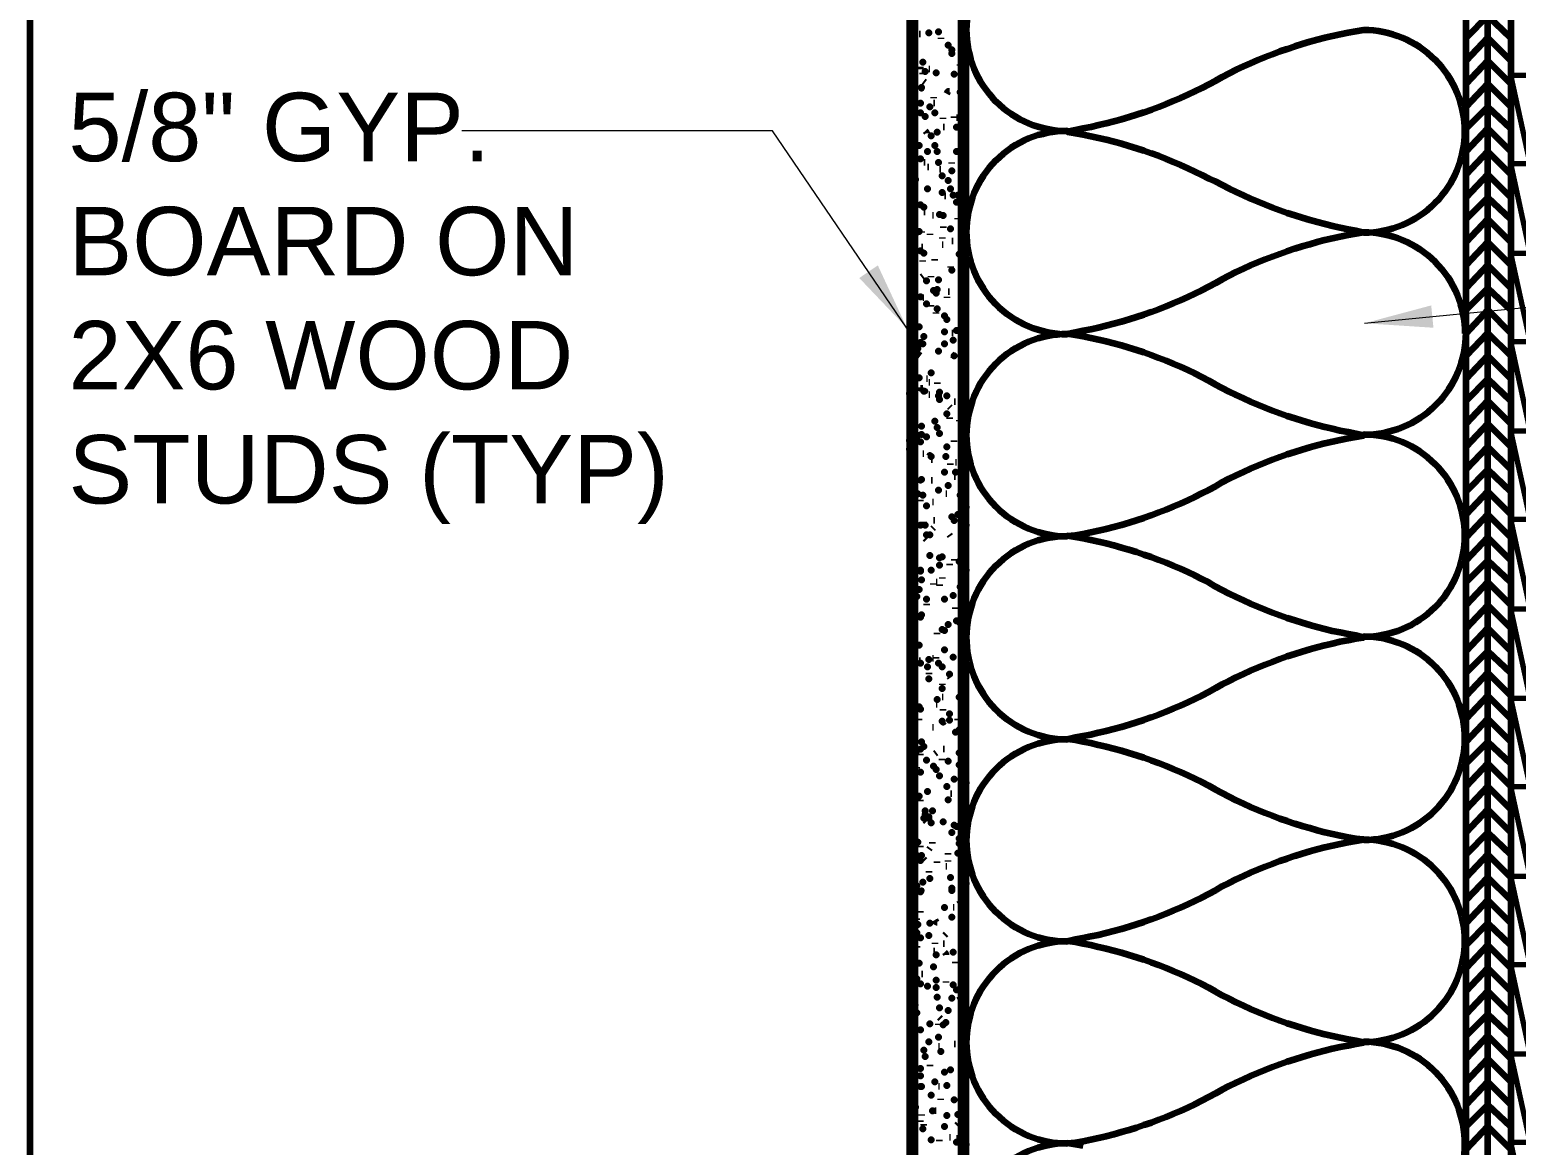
# Model space of a CAD drawing. Extents: x 480 to 534.3, y 69 to 115.
# Drawn here: x 485.51 to 501.84, y 91.97 to 104.23 of the extents above; entities that cross this region are included whole.
import ezdxf

# ---------------------------------------------------------------- set-up
doc = ezdxf.new("R2010")
doc.units = 0
doc.header["$MEASUREMENT"] = 0
for name, color, linetype, lineweight in [('Dt-Line 1', 9, 'Continuous', 0), ('Dt-Line 2', 6, 'Continuous', 9), ('Dt-Line 3', 7, 'Continuous', 15), ('Dt-Line 5', 54, 'Continuous', 50), ('Dt-Text', 121, 'Continuous', 20)]:
    doc.layers.add(name, color=color, linetype=linetype, lineweight=lineweight)
doc.styles.add('Arial', font='arial.ttf')
doc.dimstyles.new('1 & 1 Half', dxfattribs={"dimtxt": 0.75, "dimasz": 0.75, "dimexe": 1, "dimexo": 0.375, "dimgap": 0.5, "dimtad": 1, "dimdec": 4, "dimzin": 3, "dimdsep": 46, "dimlunit": 4, "dimtxsty": 'Standard', "dimblk": 'ARCHTICK', "dimcen": 0.09375, "dimdle": 1, "dimclrd": 253, "dimclre": 253, "dimclrt": 256, "dimadec": 0, "dimazin": 0, "dimtfac": 0.6, "dimtdec": 4, "dimtix": 1, "dimtmove": 2, "dimatfit": 0, "dimfxl": 1, "dimfrac": 1, "dimtolj": 1, "dimtzin": 0, "dimlwd": 9, "dimlwe": 9, "dimarcsym": 0})

# ---------------------------------------------------------------- blocks, each defined once
blk = doc.blocks.new('_ArchTick')
at = {"color": 0, "linetype": 'ByBlock', "const_width": 0.15}
blk.add_lwpolyline([(-0.5, -0.5), (0.5, 0.5)], dxfattribs=at)

msp = doc.modelspace()

# ---------------------------------------------------------------- linework, layer by layer
at = {"layer": 'Dt-Line 1', "linetype": 'Continuous', "lineweight": 158}
for p, q in [((495.293, 104.184), (495.279, 104.184)), ((495.519, 104.144), (495.519, 104.131)), ((495.732, 103.971), (495.718, 103.971)), ((495.213, 103.759), (495.2, 103.759)), ((495.319, 103.745), (495.319, 103.759)), ((495.399, 103.798), (495.386, 103.798)), ((495.732, 103.838), (495.732, 103.852)), ((495.771, 103.878), (495.758, 103.865)), ((495.346, 103.652), (495.333, 103.665)), ((495.771, 103.599), (495.758, 103.599)), ((495.439, 103.493), (495.439, 103.479)), ((495.452, 103.426), (495.439, 103.426)), ((495.545, 103.253), (495.545, 103.266)), ((495.665, 103.266), (495.665, 103.28)), ((495.705, 103.266), (495.692, 103.266)), ((495.785, 103.306), (495.785, 103.32)), ((495.559, 103.16), (495.545, 103.16)), ((495.732, 103.173), (495.718, 103.173)), ((495.771, 103.04), (495.758, 103.04)), ((495.346, 102.774), (495.333, 102.774)), ((495.638, 102.761), (495.638, 102.774)), ((495.785, 102.868), (495.785, 102.881)), ((495.785, 102.801), (495.785, 102.814)), ((495.226, 102.681), (495.226, 102.668)), ((495.266, 102.641), (495.253, 102.641)), ((495.386, 102.721), (495.372, 102.721)), ((495.519, 102.695), (495.505, 102.695)), ((495.758, 102.562), (495.758, 102.575)), ((495.572, 102.402), (495.559, 102.402)), ((495.732, 102.269), (495.718, 102.269)), ((495.785, 102.296), (495.785, 102.309)), ((495.24, 102.189), (495.226, 102.189)), ((495.346, 102.229), (495.333, 102.229)), ((495.439, 102.189), (495.426, 102.189)), ((495.705, 102.149), (495.705, 102.163)), ((495.306, 102.016), (495.306, 102.003)), ((495.399, 101.99), (495.399, 101.977)), ((495.532, 101.95), (495.532, 101.937)), ((495.545, 102.07), (495.545, 102.056)), ((495.319, 101.844), (495.306, 101.844)), ((495.545, 101.87), (495.532, 101.87)), ((495.652, 101.91), (495.638, 101.91)), ((495.745, 101.777), (495.745, 101.764)), ((495.785, 101.79), (495.785, 101.804)), ((495.226, 101.684), (495.226, 101.671)), ((495.319, 101.684), (495.319, 101.697)), ((495.452, 101.697), (495.452, 101.711)), ((495.625, 101.631), (495.625, 101.618)), ((495.319, 101.524), (495.306, 101.511)), ((495.412, 101.511), (495.412, 101.524)), ((495.24, 101.338), (495.226, 101.338)), ((495.585, 101.298), (495.585, 101.285)), ((495.612, 101.352), (495.599, 101.352)), ((495.732, 101.418), (495.718, 101.418)), ((495.333, 101.285), (495.319, 101.285)), ((495.412, 101.192), (495.412, 101.205)), ((495.466, 101.112), (495.466, 101.126)), ((495.186, 101.006), (495.186, 100.993)), ((495.652, 100.899), (495.638, 100.899)), ((495.293, 100.647), (495.279, 100.66)), ((495.771, 100.634), (495.758, 100.634)), ((495.758, 100.474), (495.758, 100.487)), ((495.24, 100.407), (495.226, 100.407)), ((495.372, 100.394), (495.359, 100.394)), ((495.399, 100.354), (495.386, 100.354)), ((495.479, 100.354), (495.479, 100.341)), ((495.399, 100.221), (495.386, 100.221)), ((495.625, 100.075), (495.612, 100.088)), ((495.678, 100.141), (495.665, 100.141)), ((495.612, 99.969), (495.612, 99.955)), ((495.718, 99.942), (495.718, 99.929)), ((495.665, 99.703), (495.665, 99.716)), ((495.333, 99.57), (495.319, 99.57)), ((495.426, 99.503), (495.412, 99.503)), ((495.625, 99.45), (495.625, 99.463)), ((495.692, 99.477), (495.678, 99.477)), ((495.426, 99.277), (495.412, 99.277)), ((495.678, 99.317), (495.665, 99.317)), ((495.24, 99.078), (495.226, 99.078)), ((495.293, 99.051), (495.293, 99.064)), ((495.439, 99.038), (495.426, 99.038)), ((495.585, 99.131), (495.572, 99.131)), ((495.452, 98.838), (495.439, 98.838)), ((495.333, 98.812), (495.333, 98.825)), ((495.439, 98.759), (495.426, 98.745)), ((495.625, 98.665), (495.612, 98.679)), ((495.186, 98.612), (495.173, 98.599)), ((495.359, 98.626), (495.346, 98.639)), ((495.24, 98.36), (495.226, 98.36)), ((495.612, 98.36), (495.612, 98.346)), ((495.665, 98.413), (495.665, 98.399)), ((495.266, 98.28), (495.253, 98.28)), ((495.532, 98.213), (495.532, 98.2)), ((495.439, 98.134), (495.439, 98.147)), ((495.479, 98.16), (495.466, 98.16)), ((495.505, 98.134), (495.505, 98.12)), ((495.359, 97.921), (495.359, 97.907)), ((495.678, 97.868), (495.678, 97.881)), ((495.186, 97.748), (495.173, 97.735)), ((495.213, 97.761), (495.213, 97.774)), ((495.226, 97.562), (495.213, 97.562)), ((495.479, 97.588), (495.479, 97.602)), ((495.718, 97.602), (495.705, 97.602)), ((495.785, 97.668), (495.785, 97.655)), ((495.186, 97.509), (495.173, 97.509)), ((495.293, 97.296), (495.279, 97.296)), ((495.439, 97.322), (495.426, 97.322)), ((495.466, 97.322), (495.466, 97.336)), ((495.386, 97.163), (495.386, 97.149)), ((495.532, 97.043), (495.532, 97.03)), ((495.625, 97.11), (495.612, 97.123)), ((495.186, 96.884), (495.173, 96.897)), ((495.24, 97.03), (495.226, 97.03)), ((495.545, 96.897), (495.532, 96.897)), ((495.479, 96.817), (495.466, 96.817)), ((495.545, 96.751), (495.545, 96.764)), ((495.213, 96.564), (495.213, 96.578)), ((495.279, 96.644), (495.279, 96.657)), ((495.439, 96.564), (495.426, 96.564)), ((495.705, 96.644), (495.705, 96.657)), ((495.279, 96.298), (495.266, 96.298)), ((495.293, 96.259), (495.293, 96.272)), ((495.466, 96.285), (495.452, 96.272)), ((495.559, 96.325), (495.545, 96.325)), ((495.785, 96.298), (495.771, 96.298)), ((495.785, 96.232), (495.771, 96.232)), ((495.253, 96.112), (495.253, 96.126)), ((495.532, 96.205), (495.532, 96.219)), ((495.253, 95.979), (495.24, 95.979)), ((495.771, 95.899), (495.771, 95.886)), ((495.293, 95.753), (495.293, 95.766)), ((495.638, 95.833), (495.625, 95.833)), ((495.359, 95.527), (495.346, 95.54)), ((495.226, 95.261), (495.213, 95.261)), ((495.293, 95.248), (495.293, 95.261)), ((495.426, 95.288), (495.426, 95.301)), ((495.798, 95.394), (495.798, 95.381)), ((495.346, 95.102), (495.333, 95.115)), ((495.399, 95.235), (495.386, 95.221)), ((495.479, 95.075), (495.479, 95.088)), ((495.599, 95.168), (495.599, 95.181)), ((495.599, 95.088), (495.599, 95.102)), ((495.386, 94.982), (495.386, 94.969)), ((495.585, 95.035), (495.572, 95.035)), ((495.758, 95.062), (495.745, 95.075)), ((495.266, 94.796), (495.253, 94.796)), ((495.732, 94.849), (495.718, 94.849)), ((495.732, 94.782), (495.718, 94.782)), ((495.771, 94.796), (495.758, 94.796)), ((495.785, 94.743), (495.785, 94.756)), ((495.732, 94.649), (495.718, 94.663)), ((495.253, 94.45), (495.253, 94.463)), ((495.293, 94.53), (495.293, 94.543)), ((495.665, 94.583), (495.652, 94.583)), ((495.785, 94.583), (495.771, 94.57)), ((495.426, 94.41), (495.426, 94.423)), ((495.572, 94.29), (495.559, 94.277)), ((495.253, 94.157), (495.253, 94.144)), ((495.452, 94.104), (495.439, 94.104)), ((495.452, 94.197), (495.452, 94.184)), ((495.559, 94.184), (495.545, 94.184)), ((495.785, 94.237), (495.785, 94.251)), ((495.226, 93.985), (495.213, 93.985)), ((495.678, 93.971), (495.678, 93.985)), ((495.319, 93.852), (495.306, 93.852)), ((495.572, 93.772), (495.572, 93.759)), ((495.785, 93.732), (495.785, 93.745)), ((495.24, 93.506), (495.24, 93.519)), ((495.253, 93.306), (495.24, 93.306)), ((495.492, 93.293), (495.492, 93.306)), ((495.519, 93.36), (495.505, 93.373)), ((495.505, 93.054), (495.492, 93.054)), ((495.678, 93.08), (495.665, 93.08)), ((495.771, 92.987), (495.758, 92.987)), ((495.399, 92.854), (495.399, 92.841)), ((495.745, 92.854), (495.745, 92.868)), ((495.2, 92.615), (495.2, 92.628)), ((495.505, 92.615), (495.492, 92.615)), ((495.519, 92.469), (495.519, 92.482)), ((495.24, 92.309), (495.226, 92.309)), ((495.306, 92.309), (495.306, 92.296)), ((495.466, 92.349), (495.452, 92.349)), ((495.745, 92.309), (495.732, 92.309)), ((495.293, 92.229), (495.293, 92.243)), ((495.333, 92.189), (495.333, 92.203)), ((495.705, 92.203), (495.692, 92.189)), ((495.505, 92.016), (495.505, 92.03)), ((495.625, 92.056), (495.612, 92.056)), ((495.705, 92.043), (495.692, 92.043))]:
    msp.add_line(p, q, dxfattribs=at)
for points in [[(501.529, 82.695), (501.529, 114.29)], [(501.782, 104.144), (501.529, 104.384), (501.29, 104.144)], [(495.386, 104.197), (495.386, 104.197), (495.386, 104.197)], [(495.492, 104.211), (495.492, 104.211), (495.492, 104.211)], [(495.599, 104.064), (495.599, 104.064), (495.599, 104.064)], [(501.782, 103.891), (501.529, 104.144), (501.29, 103.891)], [(495.638, 104.011), (495.638, 104.011), (495.638, 104.011)], [(495.638, 103.971), (495.638, 103.971), (495.638, 103.971)], [(495.758, 104.011), (495.758, 104.011), (495.758, 104.011)], [(495.293, 103.798), (495.293, 103.812), (495.293, 103.825)], [(495.319, 103.878), (495.319, 103.878), (495.319, 103.878)], [(495.346, 103.772), (495.346, 103.772), (495.346, 103.772)], [(495.466, 103.759), (495.466, 103.759), (495.466, 103.759)], [(495.665, 103.745), (495.665, 103.745), (495.665, 103.745)], [(495.785, 103.812), (495.785, 103.812), (495.785, 103.812)], [(501.782, 103.639), (501.529, 103.891), (501.29, 103.639)], [(501.782, 103.386), (501.529, 103.639), (501.29, 103.386)], [(495.186, 103.572), (495.186, 103.572), (495.186, 103.572)], [(495.293, 103.426), (495.293, 103.426), (495.293, 103.426)], [(495.585, 103.532), (495.599, 103.559), (495.612, 103.559)], [(495.732, 103.546), (495.732, 103.546), (495.732, 103.546)], [(495.213, 103.333), (495.213, 103.333), (495.213, 103.333)], [(495.226, 103.266), (495.226, 103.266), (495.226, 103.266)], [(495.293, 103.32), (495.293, 103.32), (495.293, 103.32)], [(495.346, 103.28), (495.346, 103.28), (495.346, 103.28)], [(495.399, 103.386), (495.399, 103.386), (495.399, 103.386)], [(495.452, 103.32), (495.452, 103.32), (495.452, 103.32)], [(501.782, 103.147), (501.529, 103.386), (501.29, 103.147)], [(495.346, 103.12), (495.359, 103.107), (495.359, 103.094)], [(495.479, 103.107), (495.479, 103.107), (495.479, 103.107)], [(495.692, 103.16), (495.692, 103.16), (495.692, 103.16)], [(501.782, 102.894), (501.529, 103.147), (501.29, 102.894)], [(495.279, 102.961), (495.279, 102.961), (495.279, 102.961)], [(495.412, 103.067), (495.412, 103.067), (495.412, 103.067)], [(495.452, 102.961), (495.452, 102.961), (495.452, 102.961)], [(495.293, 102.814), (495.293, 102.814), (495.293, 102.814)], [(495.372, 102.894), (495.372, 102.894), (495.372, 102.894)], [(495.479, 102.894), (495.479, 102.894), (495.479, 102.894)], [(495.492, 102.774), (495.492, 102.774), (495.492, 102.774)], [(495.692, 102.894), (495.692, 102.894), (495.692, 102.894)], [(501.782, 102.641), (501.529, 102.894), (501.29, 102.641)], [(495.532, 102.628), (495.532, 102.628), (495.532, 102.628)], [(495.638, 102.681), (495.638, 102.681), (495.638, 102.681)], [(501.782, 102.389), (501.529, 102.641), (501.29, 102.389)], [(495.24, 102.588), (495.24, 102.588), (495.24, 102.588)], [(495.372, 102.482), (495.372, 102.482), (495.372, 102.482)], [(495.532, 102.442), (495.532, 102.442), (495.532, 102.442)], [(495.599, 102.575), (495.599, 102.575), (495.599, 102.575)], [(495.625, 102.482), (495.625, 102.482), (495.625, 102.482)], [(495.293, 102.309), (495.293, 102.309), (495.293, 102.309)], [(495.333, 102.282), (495.333, 102.282), (495.333, 102.282)], [(495.652, 102.415), (495.652, 102.415), (495.652, 102.415)], [(495.692, 102.336), (495.692, 102.336), (495.692, 102.336)], [(495.705, 102.415), (495.705, 102.415), (495.705, 102.415)], [(501.782, 102.149), (501.529, 102.389), (501.29, 102.149)], [(495.213, 102.256), (495.213, 102.256), (495.213, 102.256)], [(495.505, 102.203), (495.505, 102.203), (495.505, 102.203)], [(495.545, 102.189), (495.545, 102.189), (495.545, 102.189)], [(501.782, 101.897), (501.529, 102.149), (501.29, 101.897)], [(495.24, 101.99), (495.24, 101.99), (495.24, 101.99)], [(495.279, 102.016), (495.279, 102.016), (495.279, 102.016)], [(495.625, 102.043), (495.625, 102.043), (495.625, 102.043)], [(495.785, 102.016), (495.785, 102.016), (495.785, 102.016)], [(495.186, 101.804), (495.186, 101.804), (495.186, 101.804)], [(495.293, 101.804), (495.293, 101.804), (495.293, 101.804)], [(495.333, 101.777), (495.333, 101.777), (495.333, 101.777)], [(501.782, 101.644), (501.529, 101.897), (501.29, 101.644)], [(495.718, 101.764), (495.718, 101.764), (495.718, 101.764)], [(501.782, 101.391), (501.529, 101.644), (501.29, 101.391)], [(495.359, 101.471), (495.359, 101.471), (495.359, 101.471)], [(495.492, 101.485), (495.492, 101.485), (495.492, 101.485)], [(495.638, 101.591), (495.638, 101.591), (495.638, 101.591)], [(495.24, 101.298), (495.24, 101.298), (495.24, 101.298)], [(495.293, 101.298), (495.293, 101.298), (495.293, 101.298)], [(495.439, 101.365), (495.439, 101.365), (495.439, 101.365)], [(495.466, 101.338), (495.466, 101.338), (495.466, 101.338)], [(495.479, 101.378), (495.479, 101.378), (495.479, 101.378)], [(495.785, 101.298), (495.785, 101.298), (495.785, 101.298)], [(501.782, 101.152), (501.529, 101.391), (501.29, 101.152)], [(495.359, 101.219), (495.359, 101.219), (495.359, 101.219)], [(495.479, 101.165), (495.479, 101.165), (495.479, 101.165)], [(495.279, 100.966), (495.279, 100.966), (495.279, 100.966)], [(495.559, 101.086), (495.559, 101.086), (495.559, 101.086)], [(495.585, 101.046), (495.585, 101.046), (495.585, 101.046)], [(495.213, 100.899), (495.213, 100.899), (495.213, 100.899)], [(495.559, 100.913), (495.559, 100.913), (495.559, 100.913)], [(495.652, 100.82), (495.652, 100.82), (495.652, 100.82)], [(495.692, 100.926), (495.692, 100.926), (495.692, 100.926)], [(501.782, 100.647), (501.529, 100.899), (501.29, 100.647)], [(495.253, 100.687), (495.253, 100.687), (495.253, 100.687)], [(495.266, 100.727), (495.266, 100.727), (495.266, 100.727)], [(495.293, 100.793), (495.293, 100.793), (495.293, 100.793)], [(495.319, 100.78), (495.319, 100.78), (495.319, 100.78)], [(495.492, 100.7), (495.492, 100.7), (495.492, 100.7)], [(495.559, 100.78), (495.559, 100.78), (495.559, 100.78)], [(495.665, 100.647), (495.638, 100.66)], [(495.785, 100.793), (495.785, 100.793), (495.785, 100.793)], [(501.782, 100.394), (501.529, 100.647), (501.29, 100.394)], [(495.758, 100.607), (495.758, 100.607), (495.758, 100.607)], [(495.758, 100.567), (495.758, 100.567), (495.758, 100.567)], [(495.279, 100.407), (495.279, 100.407), (495.279, 100.407)], [(495.412, 100.461), (495.412, 100.461), (495.412, 100.461)], [(501.782, 100.155), (501.529, 100.394), (501.29, 100.155)], [(495.173, 100.235), (495.173, 100.235), (495.173, 100.235)], [(495.319, 100.288), (495.293, 100.288), (495.293, 100.301)], [(495.492, 100.208), (495.492, 100.208), (495.492, 100.208)], [(495.505, 100.248), (495.505, 100.248), (495.505, 100.248)], [(495.505, 100.168), (495.505, 100.168), (495.505, 100.168)], [(495.585, 100.208), (495.585, 100.208), (495.585, 100.208)], [(495.785, 100.288), (495.785, 100.288), (495.785, 100.288)], [(501.782, 99.902), (501.529, 100.155), (501.29, 99.902)], [(495.585, 100.009), (495.585, 100.009), (495.585, 100.009)], [(495.745, 100.075), (495.745, 100.075), (495.745, 100.075)], [(495.306, 99.876), (495.306, 99.876), (495.306, 99.876)], [(495.452, 99.929), (495.452, 99.929), (495.452, 99.929)], [(495.479, 99.862), (495.479, 99.862), (495.479, 99.862)], [(501.782, 99.649), (501.529, 99.902), (501.29, 99.649)], [(495.173, 99.716), (495.173, 99.716), (495.173, 99.716)], [(495.253, 99.729), (495.253, 99.729), (495.253, 99.729)], [(495.293, 99.703), (495.293, 99.703), (495.293, 99.703)], [(495.359, 99.756), (495.359, 99.756), (495.359, 99.756)], [(495.505, 99.796), (495.505, 99.796), (495.505, 99.796)], [(495.758, 99.809), (495.758, 99.809), (495.758, 99.809)], [(495.771, 99.703), (495.771, 99.703), (495.771, 99.703)], [(495.785, 99.782), (495.785, 99.782), (495.785, 99.782)], [(495.173, 99.623), (495.173, 99.623), (495.173, 99.623)], [(495.412, 99.543), (495.399, 99.556), (495.386, 99.543)], [(495.572, 99.543), (495.572, 99.543), (495.572, 99.543)], [(495.585, 99.649), (495.585, 99.649), (495.585, 99.649)], [(501.782, 99.397), (501.529, 99.649), (501.29, 99.397)], [(495.559, 99.37), (495.559, 99.37), (495.559, 99.37)], [(501.782, 99.157), (501.529, 99.397), (501.29, 99.157)], [(495.492, 99.171), (495.492, 99.171), (495.492, 99.171)], [(495.599, 99.224), (495.599, 99.224), (495.599, 99.224)], [(495.785, 99.277), (495.785, 99.277), (495.785, 99.277)], [(495.2, 99.144), (495.2, 99.144), (495.2, 99.144)], [(495.266, 99.131), (495.266, 99.131), (495.266, 99.131)], [(495.319, 99.118), (495.319, 99.118), (495.319, 99.118)], [(495.732, 99.118), (495.732, 99.118), (495.732, 99.118)], [(501.782, 98.905), (501.529, 99.157), (501.29, 98.905)], [(495.359, 98.998), (495.359, 98.998), (495.359, 98.998)], [(495.638, 98.878), (495.638, 98.878), (495.638, 98.878)], [(495.665, 98.838), (495.665, 98.838), (495.665, 98.838)], [(495.705, 98.905), (495.705, 98.905), (495.705, 98.905)], [(495.758, 98.865), (495.758, 98.865), (495.758, 98.865)], [(495.798, 98.985), (495.798, 98.985), (495.798, 98.985)], [(501.782, 98.652), (501.529, 98.905), (501.29, 98.652)], [(495.346, 98.785), (495.346, 98.785), (495.346, 98.785)], [(495.359, 98.679), (495.359, 98.679), (495.359, 98.679)], [(495.399, 98.679), (495.399, 98.679), (495.399, 98.679)], [(495.745, 98.679), (495.745, 98.679), (495.745, 98.679)], [(495.226, 98.586), (495.226, 98.586), (495.226, 98.586)], [(501.782, 98.399), (501.529, 98.652), (501.29, 98.399)], [(495.399, 98.453), (495.399, 98.453), (495.399, 98.453)], [(495.505, 98.426), (495.505, 98.426), (495.505, 98.426)], [(495.505, 98.346), (495.505, 98.346), (495.505, 98.346)], [(495.532, 98.439), (495.532, 98.439), (495.532, 98.439)], [(495.718, 98.386), (495.718, 98.386), (495.718, 98.386)], [(501.782, 98.16), (501.529, 98.399), (501.29, 98.16)], [(495.226, 98.293), (495.226, 98.293), (495.226, 98.293)], [(495.306, 98.187), (495.306, 98.187), (495.306, 98.187)], [(495.412, 98.293), (495.412, 98.293), (495.412, 98.293)], [(495.279, 98.08), (495.279, 98.08), (495.279, 98.08)], [(495.732, 98.107), (495.732, 98.107), (495.732, 98.107)], [(501.782, 97.907), (501.529, 98.16), (501.29, 97.907)], [(495.253, 98.001), (495.253, 98.001), (495.253, 98.001)], [(495.359, 97.974), (495.359, 97.974), (495.359, 97.974)], [(495.559, 97.974), (495.559, 97.974), (495.559, 97.974)], [(495.652, 98.014), (495.652, 98.014), (495.652, 98.014)], [(501.29, 97.655), (501.529, 97.907), (501.782, 97.655)], [(495.293, 97.788), (495.293, 97.774)], [(495.599, 97.695), (495.599, 97.695), (495.599, 97.695)], [(495.718, 97.721), (495.718, 97.721), (495.718, 97.721)], [(495.785, 97.788), (495.785, 97.774), (495.785, 97.761)], [(495.532, 97.641), (495.532, 97.641), (495.532, 97.641)], [(495.559, 97.628), (495.559, 97.628), (495.559, 97.628)], [(501.782, 97.402), (501.529, 97.655), (501.29, 97.402)], [(495.213, 97.376), (495.213, 97.376), (495.213, 97.376)], [(495.279, 97.469), (495.279, 97.469), (495.279, 97.469)], [(495.559, 97.415), (495.559, 97.415), (495.559, 97.415)], [(501.782, 97.163), (501.529, 97.402), (501.29, 97.163)], [(495.293, 97.269), (495.293, 97.269), (495.293, 97.269)], [(495.372, 97.229), (495.372, 97.229), (495.372, 97.229)], [(495.386, 97.309), (495.386, 97.309), (495.386, 97.309)], [(495.492, 97.269), (495.492, 97.269), (495.492, 97.269)], [(495.532, 97.229), (495.532, 97.229), (495.532, 97.229)], [(495.652, 97.336), (495.652, 97.336), (495.652, 97.336)], [(495.785, 97.296), (495.785, 97.296), (495.785, 97.296)], [(495.785, 97.269), (495.785, 97.269), (495.785, 97.269)], [(495.386, 97.096), (495.386, 97.096), (495.386, 97.096)], [(495.612, 97.149), (495.612, 97.149), (495.612, 97.149)], [(501.782, 96.91), (501.529, 97.163), (501.29, 96.91)], [(495.532, 96.99), (495.532, 96.99), (495.532, 96.99)], [(495.718, 96.897), (495.718, 96.897), (495.718, 96.897)], [(501.782, 96.657), (501.529, 96.91), (501.29, 96.657)], [(495.293, 96.764), (495.293, 96.764), (495.293, 96.764)], [(495.479, 96.87), (495.479, 96.87), (495.479, 96.87)], [(495.785, 96.79), (495.785, 96.79), (495.785, 96.79)], [(495.785, 96.764), (495.785, 96.764), (495.785, 96.764)], [(495.213, 96.684), (495.213, 96.684), (495.213, 96.684)], [(495.532, 96.631), (495.545, 96.618), (495.559, 96.631)], [(495.612, 96.711), (495.612, 96.711), (495.612, 96.711)], [(495.612, 96.644), (495.612, 96.644), (495.612, 96.644)], [(495.771, 96.604), (495.771, 96.604), (495.771, 96.604)], [(501.782, 96.405), (501.529, 96.657), (501.29, 96.405)], [(495.213, 96.511), (495.213, 96.511), (495.213, 96.511)], [(495.306, 96.405), (495.306, 96.405), (495.306, 96.405)], [(495.678, 96.511), (495.678, 96.511), (495.678, 96.511)], [(495.718, 96.538), (495.718, 96.538), (495.718, 96.538)], [(501.782, 96.165), (501.529, 96.405), (501.29, 96.165)], [(495.293, 96.325), (495.293, 96.325), (495.293, 96.325)], [(495.333, 96.352), (495.333, 96.352), (495.333, 96.352)], [(495.718, 96.285), (495.718, 96.285), (495.718, 96.285)], [(495.785, 96.259), (495.785, 96.259), (495.785, 96.259)], [(495.293, 96.072), (495.293, 96.072), (495.293, 96.072)], [(495.359, 96.205), (495.359, 96.205), (495.359, 96.205)], [(495.439, 96.139), (495.439, 96.139), (495.439, 96.139)], [(495.466, 96.099), (495.466, 96.099), (495.466, 96.099)], [(495.599, 96.192), (495.599, 96.192), (495.599, 96.192)], [(495.718, 96.152), (495.718, 96.152), (495.718, 96.152)], [(495.758, 96.179), (495.758, 96.179), (495.758, 96.179)], [(495.785, 96.152), (495.785, 96.152), (495.785, 96.152)], [(501.782, 95.913), (501.529, 96.165), (501.29, 95.913)], [(495.505, 96.032), (495.505, 96.032), (495.505, 96.032)], [(495.585, 95.913), (495.585, 95.913), (495.585, 95.913)], [(495.665, 95.993), (495.665, 95.993), (495.665, 95.993)], [(495.798, 95.953), (495.798, 95.953), (495.798, 95.953)], [(501.782, 95.66), (501.529, 95.913), (501.29, 95.66)], [(495.372, 95.86), (495.372, 95.86), (495.372, 95.86)], [(495.599, 95.766), (495.599, 95.766), (495.599, 95.766)], [(495.785, 95.753), (495.785, 95.753), (495.785, 95.753)], [(495.213, 95.66), (495.213, 95.66), (495.213, 95.66)], [(495.346, 95.647), (495.346, 95.647), (495.346, 95.647)], [(495.346, 95.607), (495.346, 95.607), (495.346, 95.607)], [(495.426, 95.647), (495.426, 95.647), (495.426, 95.647)], [(501.782, 95.407), (501.529, 95.66), (501.29, 95.407)], [(495.333, 95.567), (495.333, 95.567), (495.333, 95.567)], [(495.412, 95.514), (495.412, 95.514), (495.412, 95.514)], [(495.545, 95.527), (495.545, 95.527), (495.545, 95.527)], [(495.638, 95.407), (495.638, 95.407), (495.638, 95.407)], [(495.665, 95.487), (495.665, 95.487), (495.665, 95.487)], [(495.692, 95.474), (495.692, 95.474), (495.692, 95.474)], [(501.782, 95.168), (501.529, 95.407), (501.29, 95.168)], [(495.266, 95.301), (495.266, 95.301), (495.266, 95.301)], [(495.718, 95.341), (495.718, 95.341), (495.718, 95.341)], [(495.718, 95.288), (495.718, 95.288), (495.718, 95.288)], [(495.771, 95.301), (495.771, 95.301), (495.771, 95.301)], [(495.785, 95.248), (495.785, 95.248), (495.785, 95.248)], [(495.253, 95.155), (495.253, 95.155), (495.253, 95.155)], [(495.293, 95.102), (495.293, 95.102), (495.293, 95.102)], [(495.306, 95.155), (495.306, 95.155), (495.306, 95.155)], [(495.705, 95.181), (495.705, 95.181), (495.705, 95.181)], [(501.782, 94.915), (501.529, 95.168), (501.29, 94.915)], [(495.625, 94.915), (495.625, 94.915), (495.625, 94.915)], [(501.782, 94.663), (501.529, 94.915), (501.29, 94.663)], [(495.253, 94.822), (495.253, 94.822), (495.253, 94.822)], [(495.319, 94.862), (495.319, 94.862), (495.319, 94.862)], [(495.399, 94.902), (495.399, 94.902), (495.399, 94.902)], [(495.638, 94.796), (495.638, 94.796), (495.638, 94.796)], [(495.638, 94.769), (495.638, 94.769), (495.638, 94.769)], [(495.798, 94.849), (495.798, 94.849), (495.798, 94.849)], [(495.771, 94.703), (495.771, 94.703), (495.771, 94.703)], [(501.782, 94.41), (501.529, 94.663), (501.29, 94.41)], [(495.2, 94.543), (495.2, 94.543), (495.2, 94.543)], [(495.452, 94.45), (495.466, 94.423), (495.479, 94.423)], [(495.559, 94.583), (495.559, 94.583), (495.559, 94.583)], [(495.638, 94.477), (495.638, 94.477), (495.638, 94.477)], [(495.745, 94.57), (495.745, 94.57), (495.745, 94.57)], [(495.253, 94.304), (495.253, 94.304), (495.253, 94.304)], [(495.266, 94.397), (495.266, 94.397), (495.266, 94.397)], [(495.386, 94.277), (495.386, 94.277), (495.386, 94.277)], [(495.399, 94.41), (495.399, 94.41), (495.399, 94.41)], [(495.758, 94.304), (495.758, 94.304), (495.758, 94.304)], [(501.782, 94.171), (501.529, 94.41), (501.29, 94.171)], [(495.293, 94.251), (495.293, 94.251), (495.293, 94.251)], [(501.782, 93.918), (501.529, 94.171), (501.29, 93.918)], [(495.279, 93.971), (495.279, 93.971), (495.279, 93.971)], [(495.466, 94.064), (495.466, 94.064), (495.466, 94.064)], [(495.559, 94.091), (495.572, 94.078), (495.572, 94.064)], [(495.652, 94.091), (495.652, 94.091), (495.652, 94.091)], [(495.785, 94.078), (495.785, 94.078), (495.785, 94.078)], [(495.253, 93.798), (495.253, 93.798), (495.253, 93.798)], [(495.439, 93.931), (495.439, 93.931), (495.439, 93.931)], [(495.466, 93.785), (495.466, 93.785), (495.466, 93.785)], [(495.745, 93.785), (495.758, 93.798), (495.745, 93.798)], [(501.782, 93.665), (501.529, 93.918), (501.29, 93.665)], [(495.186, 93.759), (495.186, 93.759), (495.186, 93.759)], [(495.24, 93.732), (495.24, 93.732), (495.24, 93.732)], [(495.293, 93.745), (495.293, 93.745), (495.293, 93.745)], [(495.372, 93.719), (495.372, 93.719), (495.372, 93.719)], [(495.466, 93.705), (495.466, 93.705), (495.466, 93.705)], [(495.652, 93.732), (495.652, 93.732), (495.652, 93.732)], [(495.692, 93.679), (495.692, 93.679), (495.692, 93.679)], [(501.782, 93.413), (501.529, 93.665), (501.29, 93.413)], [(495.479, 93.599), (495.479, 93.599), (495.479, 93.599)], [(495.505, 93.479), (495.505, 93.479), (495.505, 93.479)], [(495.599, 93.453), (495.599, 93.453), (495.599, 93.453)], [(495.638, 93.586), (495.638, 93.586), (495.638, 93.586)], [(495.745, 93.586), (495.732, 93.586), (495.732, 93.599)], [(495.186, 93.439), (495.186, 93.439), (495.186, 93.439)], [(495.253, 93.426), (495.253, 93.426), (495.253, 93.426)], [(495.399, 93.306), (495.399, 93.306), (495.399, 93.306)], [(495.545, 93.293), (495.545, 93.293), (495.545, 93.293)], [(495.572, 93.32), (495.572, 93.32), (495.572, 93.32)], [(495.745, 93.306), (495.745, 93.306), (495.745, 93.306)], [(501.782, 93.173), (501.529, 93.413), (501.29, 93.173)], [(495.2, 93.253), (495.2, 93.253), (495.2, 93.253)], [(495.293, 93.24), (495.293, 93.24), (495.293, 93.24)], [(495.492, 93.16), (495.492, 93.16), (495.492, 93.16)], [(495.785, 93.24), (495.785, 93.24), (495.785, 93.24)], [(501.782, 92.921), (501.529, 93.173), (501.29, 92.921)], [(495.186, 93.094), (495.186, 93.094), (495.186, 93.094)], [(495.333, 93.014), (495.333, 93.014), (495.333, 93.014)], [(495.386, 93.107), (495.386, 93.107), (495.386, 93.107)], [(495.24, 92.801), (495.24, 92.801), (495.24, 92.801)], [(495.293, 92.814), (495.293, 92.814), (495.293, 92.814)], [(495.346, 92.947), (495.346, 92.947), (495.346, 92.947)], [(495.625, 92.801), (495.625, 92.801), (495.625, 92.801)], [(495.745, 92.801), (495.745, 92.801), (495.745, 92.801)], [(501.782, 92.668), (501.529, 92.921), (501.29, 92.668)], [(495.24, 92.721), (495.24, 92.721), (495.24, 92.721)], [(495.293, 92.735), (495.293, 92.735), (495.293, 92.735)], [(495.452, 92.668), (495.452, 92.668), (495.452, 92.668)], [(495.559, 92.774), (495.559, 92.774), (495.559, 92.774)], [(495.585, 92.628), (495.585, 92.628), (495.585, 92.628)], [(495.785, 92.735), (495.785, 92.735), (495.785, 92.735)], [(501.782, 92.415), (501.529, 92.668), (501.29, 92.415)], [(495.412, 92.522), (495.412, 92.522), (495.412, 92.522)], [(495.665, 92.469), (495.665, 92.469), (495.665, 92.469)], [(495.745, 92.548), (495.745, 92.548), (495.745, 92.548)], [(495.785, 92.535), (495.785, 92.535), (495.785, 92.535)], [(495.426, 92.349), (495.426, 92.349), (495.426, 92.349)], [(495.705, 92.309), (495.705, 92.309), (495.705, 92.309)], [(501.782, 92.176), (501.529, 92.415), (501.29, 92.176)], [(495.213, 92.216), (495.213, 92.216), (495.213, 92.216)], [(495.319, 92.149), (495.319, 92.149), (495.319, 92.149)], [(495.559, 92.176), (495.559, 92.176), (495.559, 92.176)], [(495.585, 92.296), (495.585, 92.296), (495.585, 92.296)], [(495.771, 92.282), (495.771, 92.282), (495.771, 92.282)], [(495.785, 92.229), (495.785, 92.229), (495.785, 92.229)], [(501.782, 91.923), (501.529, 92.176), (501.29, 91.923)], [(495.2, 92.123), (495.2, 92.123), (495.2, 92.123)], [(495.412, 92.03), (495.412, 92.03), (495.412, 92.03)], [(495.692, 92.003), (495.692, 92.003), (495.692, 92.003)], [(495.798, 91.977), (495.798, 91.977), (495.798, 91.977)]]:
    msp.add_lwpolyline(points, dxfattribs=at)
for points in [[(496.908, 112.016, 0.414215), (495.798, 110.906, 0.414215), (496.908, 109.796, 0.414215), (495.798, 108.685, 0.414215), (496.908, 107.562, 0.414215), (495.798, 106.451, 0.414215), (496.908, 105.341, 0.414215), (495.798, 104.231, 0.414215), (496.908, 103.12, 0.414215), (495.798, 102.01, 0.414215), (496.908, 100.886, 0.414214), (495.798, 99.776, 0.414215), (496.908, 98.665, 0.414215), (495.798, 97.555, 0.414215), (496.908, 96.431, 0.414215), (495.798, 95.321, 0.414215), (496.908, 94.211, 0.414215), (495.798, 93.1, 0.414215), (496.908, 91.99, 0.414215), (495.798, 90.88, 0.414215)], [(497.082, 91.964), (496.997, 91.98), (496.911, 91.994), (496.997, 92), (497.082, 92.015), (497.167, 92.033), (497.252, 92.051), (497.336, 92.071), (497.419, 92.093), (497.503, 92.116), (497.586, 92.14), (497.668, 92.166), (497.75, 92.193), (497.832, 92.222), (497.913, 92.252), (497.993, 92.283), (498.073, 92.316), (498.153, 92.35), (498.232, 92.386), (498.31, 92.423), (498.388, 92.461), (498.465, 92.501), (498.541, 92.542), (498.61, 92.583), (498.687, 92.622), (498.765, 92.661), (498.843, 92.697), (498.922, 92.733), (499.001, 92.767), (499.081, 92.8), (499.162, 92.831), (499.243, 92.861), (499.325, 92.89), (499.407, 92.917), (499.489, 92.943), (499.572, 92.968), (499.655, 92.99), (499.739, 93.012), (499.823, 93.032), (499.908, 93.051), (499.993, 93.068), (500.078, 93.084), (500.163, 93.098), (500.078, 93.117), (499.993, 93.133), (499.908, 93.15), (499.823, 93.168), (499.739, 93.188), (499.655, 93.21), (499.572, 93.233), (499.489, 93.257), (499.407, 93.283), (499.325, 93.31), (499.243, 93.339), (499.162, 93.369), (499.081, 93.401), (499.001, 93.433), (498.922, 93.467), (498.843, 93.503), (498.765, 93.54), (498.687, 93.578), (498.61, 93.618), (498.534, 93.659), (498.464, 93.7), (498.387, 93.74), (498.309, 93.778), (498.231, 93.815), (498.152, 93.85), (498.073, 93.884), (497.993, 93.917), (497.912, 93.949), (497.831, 93.979), (497.75, 94.007), (497.668, 94.034), (497.585, 94.06), (497.502, 94.085), (497.419, 94.108), (497.335, 94.129), (497.251, 94.149), (497.167, 94.168), (497.082, 94.185), (496.997, 94.201), (496.911, 94.215), (496.997, 94.234), (497.082, 94.25), (497.167, 94.267), (497.252, 94.285), (497.336, 94.306), (497.419, 94.327), (497.503, 94.35), (497.586, 94.374), (497.668, 94.4), (497.75, 94.427), (497.832, 94.456), (497.913, 94.486), (497.993, 94.518), (498.073, 94.55), (498.153, 94.585), (498.232, 94.62), (498.31, 94.657), (498.388, 94.695), (498.465, 94.735), (498.541, 94.776), (498.61, 94.817), (498.687, 94.856), (498.765, 94.895), (498.843, 94.932), (498.922, 94.967), (499.001, 95.001), (499.081, 95.034), (499.162, 95.065), (499.243, 95.096), (499.325, 95.124), (499.407, 95.151), (499.489, 95.177), (499.572, 95.202), (499.655, 95.225), (499.739, 95.246), (499.823, 95.266), (499.908, 95.285), (499.993, 95.302), (500.078, 95.318), (500.163, 95.332), (500.078, 95.337), (499.993, 95.353), (499.908, 95.37), (499.823, 95.389), (499.739, 95.409), (499.655, 95.431), (499.572, 95.454), (499.489, 95.478), (499.407, 95.504), (499.325, 95.531), (499.243, 95.56), (499.162, 95.59), (499.081, 95.621), (499.001, 95.654), (498.922, 95.688), (498.843, 95.724), (498.765, 95.761), (498.687, 95.799), (498.61, 95.839), (498.534, 95.88), (498.464, 95.921), (498.387, 95.96), (498.309, 95.999), (498.231, 96.035), (498.152, 96.071), (498.073, 96.105), (497.993, 96.138), (497.912, 96.169), (497.831, 96.199), (497.75, 96.228), (497.668, 96.255), (497.585, 96.281), (497.502, 96.305), (497.419, 96.328), (497.335, 96.35), (497.251, 96.37), (497.167, 96.389), (497.082, 96.406), (496.997, 96.422), (496.911, 96.436), (496.997, 96.455), (497.082, 96.47), (497.167, 96.487), (497.252, 96.506), (497.336, 96.526), (497.419, 96.548), (497.503, 96.571), (497.586, 96.595), (497.668, 96.621), (497.75, 96.648), (497.832, 96.677), (497.913, 96.707), (497.993, 96.738), (498.073, 96.771), (498.153, 96.805), (498.232, 96.841), (498.31, 96.878), (498.388, 96.916), (498.465, 96.956), (498.541, 96.997), (498.61, 97.037), (498.687, 97.077), (498.765, 97.115), (498.843, 97.152), (498.922, 97.188), (499.001, 97.222), (499.081, 97.255), (499.162, 97.286), (499.243, 97.316), (499.325, 97.345), (499.407, 97.372), (499.489, 97.398), (499.572, 97.422), (499.655, 97.445), (499.739, 97.467), (499.823, 97.487), (499.908, 97.506), (499.993, 97.523), (500.078, 97.539), (500.163, 97.553), (500.078, 97.572), (499.993, 97.587), (499.908, 97.605), (499.823, 97.623), (499.739, 97.643), (499.655, 97.665), (499.572, 97.688), (499.489, 97.712), (499.407, 97.738), (499.325, 97.765), (499.243, 97.794), (499.162, 97.824), (499.081, 97.855), (499.001, 97.888), (498.922, 97.922), (498.843, 97.958), (498.765, 97.995), (498.687, 98.033), (498.61, 98.073), (498.534, 98.114), (498.464, 98.155), (498.387, 98.194), (498.309, 98.233), (498.231, 98.27), (498.152, 98.305), (498.073, 98.339), (497.993, 98.372), (497.912, 98.403), (497.831, 98.433), (497.75, 98.462), (497.668, 98.489), (497.585, 98.515), (497.502, 98.539), (497.419, 98.562), (497.335, 98.584), (497.251, 98.604), (497.167, 98.623), (497.082, 98.64), (496.997, 98.656), (496.911, 98.67), (496.997, 98.675), (497.082, 98.691), (497.167, 98.708), (497.252, 98.727), (497.336, 98.747), (497.419, 98.769), (497.503, 98.792), (497.586, 98.816), (497.668, 98.842), (497.75, 98.869), (497.832, 98.898), (497.913, 98.928), (497.993, 98.959), (498.073, 98.992), (498.153, 99.026), (498.232, 99.062), (498.31, 99.098), (498.388, 99.137), (498.465, 99.176), (498.541, 99.217), (498.61, 99.258), (498.687, 99.298), (498.765, 99.336), (498.843, 99.373), (498.922, 99.409), (499.001, 99.443), (499.081, 99.476), (499.162, 99.507), (499.243, 99.537), (499.325, 99.566), (499.407, 99.593), (499.489, 99.619), (499.572, 99.643), (499.655, 99.666), (499.739, 99.688), (499.823, 99.708), (499.908, 99.726), (499.993, 99.744), (500.078, 99.759), (500.163, 99.774), (500.078, 99.792), (499.993, 99.808), (499.908, 99.825), (499.823, 99.844), (499.739, 99.864), (499.655, 99.886), (499.572, 99.909), (499.489, 99.933), (499.407, 99.959), (499.325, 99.986), (499.243, 100.015), (499.162, 100.045), (499.081, 100.076), (499.001, 100.109), (498.922, 100.143), (498.843, 100.179), (498.765, 100.215), (498.687, 100.254), (498.61, 100.293), (498.534, 100.334), (498.464, 100.375), (498.387, 100.415), (498.309, 100.453), (498.231, 100.49), (498.152, 100.526), (498.073, 100.56), (497.993, 100.593), (497.912, 100.624), (497.831, 100.654), (497.75, 100.683), (497.668, 100.71), (497.585, 100.736), (497.502, 100.76), (497.419, 100.783), (497.335, 100.805), (497.251, 100.825), (497.167, 100.843), (497.082, 100.861), (496.997, 100.876), (496.911, 100.891), (496.997, 100.909), (497.082, 100.925), (497.167, 100.942), (497.252, 100.961), (497.336, 100.981), (497.419, 101.003), (497.503, 101.026), (497.586, 101.05), (497.668, 101.076), (497.75, 101.103), (497.832, 101.132), (497.913, 101.162), (497.993, 101.193), (498.073, 101.226), (498.153, 101.26), (498.232, 101.296), (498.31, 101.333), (498.388, 101.371), (498.465, 101.41), (498.541, 101.451), (498.61, 101.492), (498.687, 101.532), (498.765, 101.57), (498.843, 101.607), (498.922, 101.643), (499.001, 101.677), (499.081, 101.71), (499.162, 101.741), (499.243, 101.771), (499.325, 101.8), (499.407, 101.827), (499.489, 101.853), (499.572, 101.877), (499.655, 101.9), (499.739, 101.922), (499.823, 101.942), (499.908, 101.96), (499.993, 101.978), (500.078, 101.993), (500.163, 102.008, -0.414216), (501.277, 100.893)], [(500.166, 90.873, 0.414216), (501.277, 91.983, 0.414216), (500.166, 93.107, 0.414216), (501.277, 94.217, 0.414216), (500.166, 95.328, 0.414216), (501.277, 96.438, 0.414216), (500.166, 97.562, 0.414216), (501.277, 98.672, 0.414216), (500.166, 99.782, 0.414215), (501.29, 100.899), (501.529, 101.152), (501.782, 100.899)]]:
    msp.add_lwpolyline(points, format="xyb", dxfattribs=at)
msp.add_lwpolyline([(501.277, 103.114, 0.414216), (500.163, 104.228), (500.078, 104.214), (499.993, 104.198), (499.908, 104.181), (499.823, 104.162), (499.739, 104.142), (499.655, 104.121), (499.572, 104.098), (499.489, 104.073), (499.407, 104.048), (499.325, 104.02), (499.243, 103.992), (499.162, 103.962), (499.081, 103.93), (499.001, 103.898), (498.922, 103.863), (498.843, 103.828), (498.765, 103.791), (498.687, 103.753), (498.61, 103.713), (498.541, 103.672), (498.465, 103.631), (498.388, 103.592), (498.31, 103.553), (498.232, 103.516), (498.153, 103.481), (498.073, 103.447), (497.993, 103.414), (497.913, 103.382), (497.832, 103.352), (497.75, 103.324), (497.668, 103.297), (497.586, 103.271), (497.503, 103.246), (497.419, 103.223), (497.336, 103.202), (497.252, 103.182), (497.167, 103.163), (497.082, 103.146), (496.997, 103.13), (496.911, 103.111), (496.997, 103.097), (497.082, 103.081), (497.167, 103.064), (497.251, 103.046), (497.335, 103.025), (497.419, 103.004), (497.502, 102.981), (497.585, 102.957), (497.668, 102.931), (497.75, 102.904), (497.831, 102.875), (497.912, 102.845), (497.993, 102.813), (498.073, 102.781), (498.152, 102.747), (498.231, 102.711), (498.309, 102.674), (498.387, 102.636), (498.464, 102.596), (498.534, 102.568), (498.61, 102.527), (498.687, 102.488), (498.765, 102.45), (498.843, 102.413), (498.922, 102.377), (499.001, 102.343), (499.081, 102.31), (499.162, 102.279), (499.243, 102.249), (499.325, 102.22), (499.407, 102.193), (499.489, 102.167), (499.572, 102.143), (499.655, 102.12), (499.739, 102.098), (499.823, 102.078), (499.908, 102.059), (499.993, 102.042), (500.078, 102.026), (500.166, 102.003, 0.414216)], format="xyb", close=True, dxfattribs=at)
for points in [[(495.306, 103.599), (495.306, 103.599), (495.306, 103.586)], [(495.333, 100.261), (495.333, 100.261), (495.346, 100.261)], [(495.306, 99.782), (495.306, 99.782), (495.293, 99.782)], [(495.678, 99.37), (495.678, 99.37), (495.678, 99.37)], [(495.306, 99.29), (495.306, 99.29), (495.293, 99.277)], [(495.771, 99.224), (495.771, 99.224), (495.758, 99.211), (495.758, 99.211)], [(495.293, 98.785), (495.293, 98.785), (495.306, 98.785)], [(495.798, 98.785), (495.798, 98.785), (495.785, 98.772)], [(495.293, 98.293), (495.293, 98.293), (495.293, 98.28)], [(495.213, 97.695), (495.213, 97.695), (495.2, 97.708), (495.2, 97.708)], [(495.279, 96.79), (495.279, 96.79), (495.279, 96.79)], [(495.266, 95.793), (495.266, 95.793), (495.279, 95.806), (495.279, 95.806)], [(495.771, 95.793), (495.771, 95.793), (495.785, 95.78), (495.785, 95.78)], [(495.293, 94.756), (495.293, 94.756), (495.306, 94.769)], [(495.293, 92.615), (495.293, 92.615), (495.306, 92.615)], [(495.226, 92.376), (495.226, 92.376), (495.24, 92.389), (495.24, 92.389)]]:
    msp.add_lwpolyline(points, close=True, dxfattribs=at)
for p in [(495.386, 104.197), (495.492, 104.211), (495.599, 104.064), (495.638, 104.011), (495.638, 103.971), (495.758, 104.011), (495.319, 103.878), (495.346, 103.772), (495.466, 103.759), (495.665, 103.745), (495.785, 103.812), (495.306, 103.599), (495.186, 103.572), (495.293, 103.426), (495.732, 103.546), (495.213, 103.333), (495.226, 103.266), (495.293, 103.32), (495.346, 103.28), (495.399, 103.386), (495.452, 103.32), (495.479, 103.107), (495.692, 103.16), (495.279, 102.961), (495.412, 103.067), (495.452, 102.961), (495.293, 102.814), (495.372, 102.894), (495.479, 102.894), (495.492, 102.774), (495.692, 102.894), (495.532, 102.628), (495.638, 102.681), (495.24, 102.588), (495.372, 102.482), (495.532, 102.442), (495.599, 102.575), (495.625, 102.482), (495.293, 102.309), (495.333, 102.282), (495.652, 102.415), (495.692, 102.336), (495.705, 102.415), (495.213, 102.256), (495.505, 102.203), (495.545, 102.189), (495.24, 101.99), (495.279, 102.016), (495.625, 102.043), (495.785, 102.016), (495.186, 101.804), (495.293, 101.804), (495.333, 101.777), (495.718, 101.764), (495.359, 101.471), (495.492, 101.485), (495.638, 101.591), (495.24, 101.298), (495.293, 101.298), (495.439, 101.365), (495.466, 101.338), (495.479, 101.378), (495.785, 101.298), (495.359, 101.219), (495.479, 101.165), (495.279, 100.966), (495.559, 101.086), (495.585, 101.046), (495.213, 100.899), (495.333, 100.86), (495.559, 100.913), (495.652, 100.82), (495.692, 100.926), (495.253, 100.687), (495.266, 100.727), (495.293, 100.793), (495.319, 100.78), (495.492, 100.7), (495.559, 100.78), (495.665, 100.647), (495.785, 100.793), (495.758, 100.607), (495.758, 100.567), (495.279, 100.407), (495.412, 100.461), (495.173, 100.235), (495.333, 100.261), (495.492, 100.208), (495.505, 100.248), (495.505, 100.168), (495.585, 100.208), (495.785, 100.288), (495.585, 100.009), (495.745, 100.075), (495.306, 99.876), (495.452, 99.929), (495.479, 99.862), (495.173, 99.716), (495.253, 99.729), (495.293, 99.703), (495.306, 99.782), (495.359, 99.756), (495.505, 99.796), (495.758, 99.809), (495.771, 99.703), (495.785, 99.782), (495.173, 99.623), (495.412, 99.543), (495.572, 99.543), (495.585, 99.649), (495.559, 99.37), (495.678, 99.37), (495.306, 99.29), (495.492, 99.171), (495.599, 99.224), (495.758, 99.211), (495.771, 99.224), (495.785, 99.277), (495.2, 99.144), (495.266, 99.131), (495.319, 99.118), (495.732, 99.118), (495.359, 98.998), (495.638, 98.878), (495.665, 98.838), (495.705, 98.905), (495.758, 98.865), (495.798, 98.985), (495.293, 98.785), (495.346, 98.785), (495.359, 98.679), (495.399, 98.679), (495.745, 98.679), (495.798, 98.785), (495.226, 98.586), (495.399, 98.453), (495.505, 98.426), (495.505, 98.346), (495.532, 98.439), (495.718, 98.386), (495.226, 98.293), (495.293, 98.293), (495.293, 98.28), (495.306, 98.187), (495.412, 98.293), (495.798, 98.293), (495.279, 98.08), (495.732, 98.107), (495.253, 98.001), (495.359, 97.974), (495.559, 97.974), (495.652, 98.014), (495.2, 97.708), (495.213, 97.695), (495.293, 97.788), (495.293, 97.774), (495.306, 97.801), (495.599, 97.695), (495.692, 97.735), (495.718, 97.721), (495.532, 97.641), (495.559, 97.628), (501.29, 97.655), (495.213, 97.376), (495.279, 97.469), (495.559, 97.415), (495.293, 97.269), (495.372, 97.229), (495.386, 97.309), (495.492, 97.269), (495.532, 97.229), (495.652, 97.336), (495.785, 97.296), (495.785, 97.269), (495.386, 97.096), (495.612, 97.149), (495.532, 96.99), (495.718, 96.897), (495.279, 96.79), (495.279, 96.79), (495.293, 96.764), (495.479, 96.87), (495.785, 96.79), (495.785, 96.764), (495.213, 96.684), (495.532, 96.631), (495.612, 96.711), (495.612, 96.644), (495.771, 96.604), (495.213, 96.511), (495.306, 96.405), (495.678, 96.511), (495.718, 96.538), (495.293, 96.325), (495.333, 96.352), (495.718, 96.285), (495.785, 96.259), (495.293, 96.072), (495.359, 96.205), (495.439, 96.139), (495.466, 96.099), (495.599, 96.192), (495.718, 96.152), (495.758, 96.179), (495.785, 96.152), (495.505, 96.032), (495.585, 95.913), (495.665, 95.993), (495.798, 95.953), (495.266, 95.793), (495.279, 95.806), (495.372, 95.86), (495.599, 95.766), (495.771, 95.793), (495.785, 95.78), (495.785, 95.753), (495.213, 95.66), (495.346, 95.647), (495.346, 95.607), (495.386, 95.58), (495.426, 95.647), (495.333, 95.567), (495.386, 95.567), (495.412, 95.514), (495.545, 95.527), (495.638, 95.407), (495.665, 95.487), (495.692, 95.474), (495.266, 95.301), (495.718, 95.341), (495.718, 95.288), (495.771, 95.301), (495.785, 95.248), (495.253, 95.155), (495.293, 95.102), (495.306, 95.155), (495.705, 95.181), (495.625, 94.915), (495.253, 94.822), (495.293, 94.756), (495.319, 94.862), (495.399, 94.902), (495.638, 94.796), (495.638, 94.769), (495.798, 94.849), (495.771, 94.703), (495.2, 94.543), (495.559, 94.583), (495.638, 94.477), (495.745, 94.57), (495.253, 94.304), (495.266, 94.397), (495.386, 94.277), (495.399, 94.41), (495.758, 94.304), (495.293, 94.251), (495.279, 93.971), (495.466, 94.064), (495.652, 94.091), (495.785, 94.078), (495.253, 93.798), (495.439, 93.931), (495.466, 93.785), (495.186, 93.759), (495.24, 93.732), (495.293, 93.745), (495.372, 93.719), (495.466, 93.705), (495.652, 93.732), (495.692, 93.679), (495.479, 93.599), (495.505, 93.479), (495.599, 93.453), (495.638, 93.586), (495.186, 93.439), (495.253, 93.426), (495.399, 93.306), (495.545, 93.293), (495.572, 93.32), (495.745, 93.306), (495.2, 93.253), (495.293, 93.24), (495.492, 93.16), (495.785, 93.24), (495.186, 93.094), (495.333, 93.014), (495.386, 93.107), (495.519, 93.001), (495.24, 92.801), (495.293, 92.814), (495.346, 92.947), (495.625, 92.801), (495.745, 92.801), (495.24, 92.721), (495.293, 92.735), (495.452, 92.668), (495.559, 92.774), (495.585, 92.628), (495.785, 92.735), (495.293, 92.615), (495.306, 92.615), (495.412, 92.522), (495.665, 92.469), (495.745, 92.548), (495.785, 92.535), (495.226, 92.376), (495.24, 92.389), (495.426, 92.349), (495.705, 92.309), (495.213, 92.216), (495.319, 92.149), (495.559, 92.176), (495.585, 92.296), (495.771, 92.282), (495.785, 92.229), (495.2, 92.123), (495.412, 92.03), (495.692, 92.003), (495.798, 91.977)]:
    msp.add_point(p, dxfattribs=at)
at = {"layer": 'Dt-Line 2', "linetype": 'Continuous', "lineweight": 70}
for p, q in [((495.24, 114.29), (495.24, 82.695)), ((495.732, 114.29), (495.732, 82.695))]:
    msp.add_line(p, q, dxfattribs=at)
msp.add_lwpolyline([(501.995, 91.019), (501.782, 92.003), (501.995, 92.003), (501.782, 92.974), (501.995, 92.974), (501.782, 93.958), (501.995, 93.958), (501.782, 94.929), (501.995, 94.929), (501.782, 95.913), (501.995, 95.913), (501.782, 96.884), (501.995, 96.884), (501.782, 97.868), (501.995, 97.868), (501.782, 98.852), (501.995, 98.852), (501.782, 99.822), (501.995, 99.822), (501.782, 100.806), (501.995, 100.806), (501.782, 101.777), (501.995, 101.777), (501.782, 102.761), (501.995, 102.761), (501.782, 103.732), (501.995, 103.732)], dxfattribs=at)
at = {"layer": 'Dt-Line 3', "linetype": 'Continuous', "lineweight": 211}
for points in [[(495.173, 114.29), (495.173, 82.695), (495.798, 82.695), (495.798, 114.29)], [(501.782, 114.29), (501.782, 82.695), (501.29, 82.695), (501.29, 114.29)]]:
    msp.add_lwpolyline(points, dxfattribs=at)
at = {"layer": 'Dt-Line 5', "linetype": 'Continuous', "lineweight": 211}
msp.add_lwpolyline([(485.505, 114.862), (485.505, 68.971), (534.149, 68.971), (534.149, 114.862)], dxfattribs=at)

# ---------------------------------------------------------------- texts
at = {"layer": 'Dt-Text', "insert": (485.931, 103.54), "char_height": 0.75238, "width": 7.45594, "attachment_point": 1, "style": 'Arial'}
msp.add_mtext('5/8" GYP. {\\H1x;BOARD ON 2X6 WOOD STUDS (TYP)}', dxfattribs=at)

# ---------------------------------------------------------------- leaders
at = {"layer": 'Dt-Text'}
for points in [[(495.146, 100.953), (493.67, 103.12), (490.253, 103.12)], [(500.173, 101.006), (517.208, 102.685), (519.801, 102.685)]]:
    msp.add_leader(points, dimstyle='1 & 1 Half', override={"dimgap": 0.5, "dimtad": 0}, dxfattribs=at)

doc.saveas('drawing.dxf')
